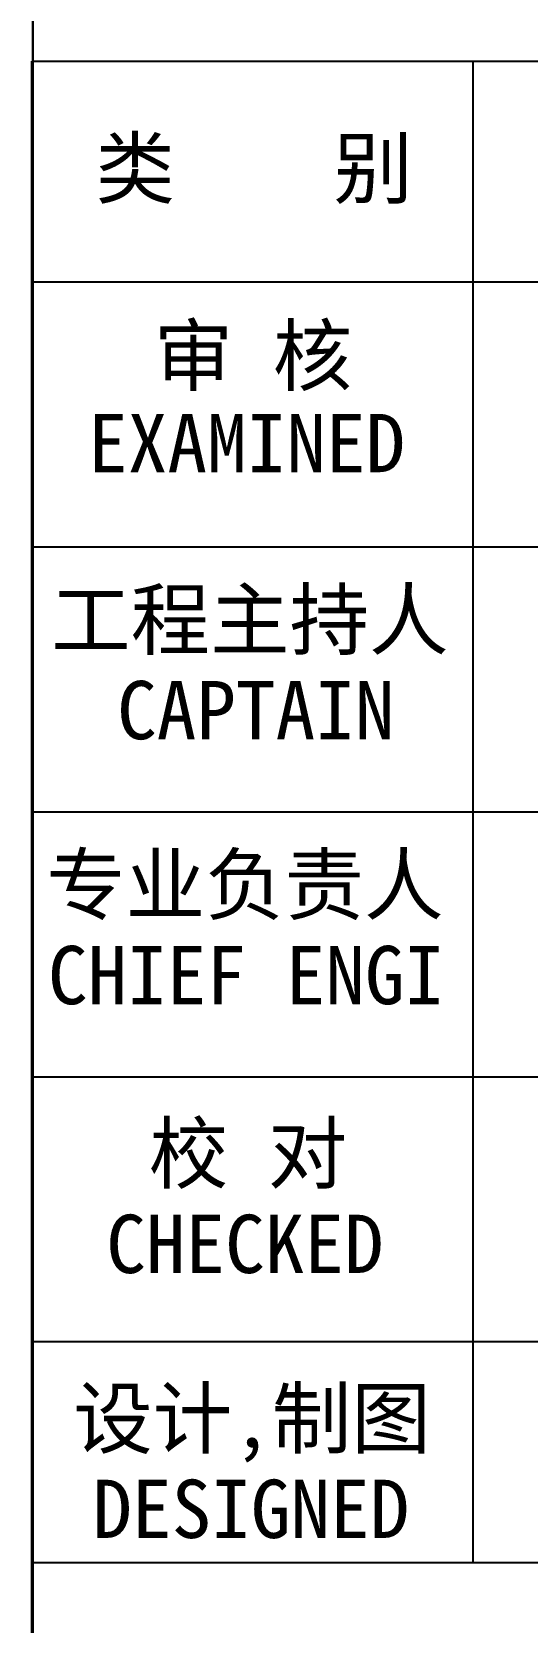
# Model space of a CAD drawing. Extents: x -17471 to 313636, y -71590 to 757901.
# Drawn here: x 119628 to 121664, y 113562 to 120095 of the extents above; entities that cross this region are included whole.
import ezdxf

# ---------------------------------------------------------------- set-up
doc = ezdxf.new("R2010")
doc.units = 0
doc.header["$LTSCALE"] = 1000
doc.header["$MEASUREMENT"] = 0
doc.layers.add('图框', color=7, linetype='Continuous')
doc.layers.add('玻璃', color=155, linetype='Continuous')
doc.styles.add('宋体', font='')
doc.styles.get('宋体').set_extended_font_data('SimSun')

# ---------------------------------------------------------------- blocks, each defined once
blk = doc.blocks.new('建筑图签A1')
at = {"layer": '图框', "color": 4}
for p, q in [((119631.9, 58400), (119631.9, 1000)), ((119631.9, 58400), (119631.9, 1000)), ((119631.9, 1000), (119631.9, 58400))]:
    blk.add_line(p, q, dxfattribs=at)
at = {"layer": '图框', "color": 0}
for p, q in [((119627.9, 48385), (125100, 48385)), ((119627.9, 48385), (125100, 48385)), ((119627.9, 48385), (125100, 48385)), ((119627.9, 39133.9), (119627.9, 48385)), ((119654, 48385), (125100, 48385)), ((119654, 48385), (125100, 48385)), ((119654, 48385), (125100, 48385)), ((119654, 48385), (125100, 48385)), ((119654, 48385), (125100, 48385)), ((121441.8, 47478), (121441.8, 48385)), ((119627.9, 47478), (125100, 47478)), ((119627.9, 47478), (125100, 47478)), ((121441.8, 42217.6), (121441.8, 47478)), ((119627.9, 46389.7), (125100, 46389.7)), ((119627.9, 45301.3), (125100, 45301.3)), ((119627.9, 44212.9), (125100, 44212.9)), ((119627.9, 43124.6), (125100, 43124.6)), ((119627.9, 42217.6), (125100, 42217.6)), ((119627.9, 42217.6), (125100, 42217.6))]:
    blk.add_line(p, q, dxfattribs=at)
at = {"layer": '玻璃'}
blk.add_line((119631.9, 42220.9, -1253.1), (119631.9, 1880.2, -4167.3), dxfattribs=at)
at = {"layer": '图框', "color": 0, "style": '宋体', "width": 1.000001}
for s, p in [('类    别 ', (119889.5, 47824.8)), ('审 核', (120128.7, 47055.6)), ('EXAMINED ', (119859.5, 46696)), ('工程主持人', (119707.5, 45970.9)), ('CAPTAIN', (119978.3, 45599)), ('专业负责人', (119687.1, 44882.5)), ('CHIEF ENGI', (119694.1, 44510.6)), ('校 对', (120108.4, 43778.2)), ('CHECKED  ', (119933.7, 43406.4)), ('设计,制图', (119798.6, 42689.9)), ('DESIGNED ', (119876.8, 42318))]:
    blk.add_text(s, height=239.44, dxfattribs=at).set_placement(p)

msp = doc.modelspace()

# ---------------------------------------------------------------- block references
msp.add_blockref('建筑图签A1', (0, 71590.1))

doc.saveas('drawing.dxf')
